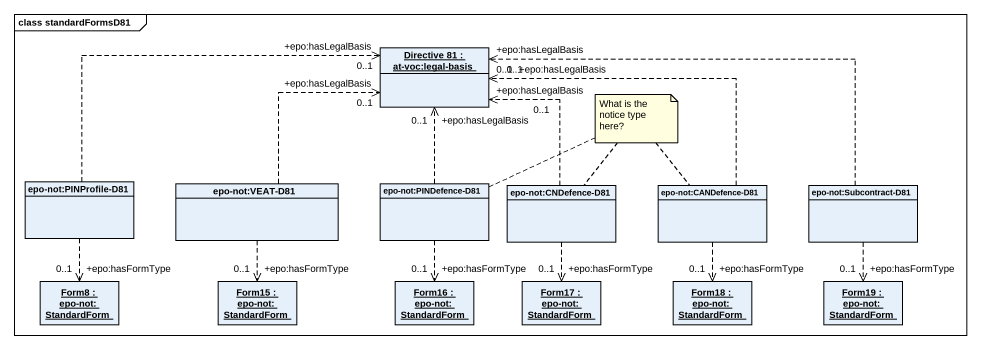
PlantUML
@startuml
mainframe class standardFormsD81
hide circle
hide empty members
object "Directive 81 : at-voc:legal-basis" as Directive_81
class "epo-not:PINProfile-D81" as epo_not_PINProfile_D81
class "epo-not:VEAT-D81" as epo_not_VEAT_D81
class "epo-not:PINDefence-D81" as epo_not_PINDefence_D81
class "epo-not:CNDefence-D81" as epo_not_CNDefence_D81
class "epo-not:CANDefence-D81" as epo_not_CANDefence_D81
class "epo-not:Subcontract-D81" as epo_not_Subcontract_D81
object "Form8 : epo-not:StandardForm" as Form8
object "Form15 : epo-not:StandardForm" as Form15
object "Form16 : epo-not:StandardForm" as Form16
object "Form17 : epo-not:StandardForm" as Form17
object "Form18 : epo-not:StandardForm" as Form18
object "Form19 : epo-not:StandardForm" as Form19
epo_not_PINProfile_D81 .right.> "+epo:hasLegalBasis\n0..1" Directive_81
epo_not_PINProfile_D81 ..> "+epo:hasFormType\n0..1" Form8
epo_not_VEAT_D81 .up.> "+epo:hasLegalBasis\n0..1" Directive_81
epo_not_VEAT_D81 ..> "+epo:hasFormType\n0..1" Form15
epo_not_PINDefence_D81 .up.> "+epo:hasLegalBasis\n0..1" Directive_81
epo_not_PINDefence_D81 ..> "+epo:hasFormType\n0..1" Form16
epo_not_CNDefence_D81 .up.> "+epo:hasLegalBasis\n0..1" Directive_81
epo_not_CNDefence_D81 ..> "+epo:hasFormType\n0..1" Form17
epo_not_CANDefence_D81 .left.> "+epo:hasLegalBasis\n0..1" Directive_81
epo_not_CANDefence_D81 ..> "+epo:hasFormType\n0..1" Form18
epo_not_Subcontract_D81 .left.> "+epo:hasLegalBasis\n0..1" Directive_81
epo_not_Subcontract_D81 ..> "+epo:hasFormType\n0..1" Form19
note as N1
  What is the notice type here?
end note
N1 .. epo_not_CANDefence_D81
N1 .. epo_not_CNDefence_D81
N1 .. epo_not_PINDefence_D81
@enduml
